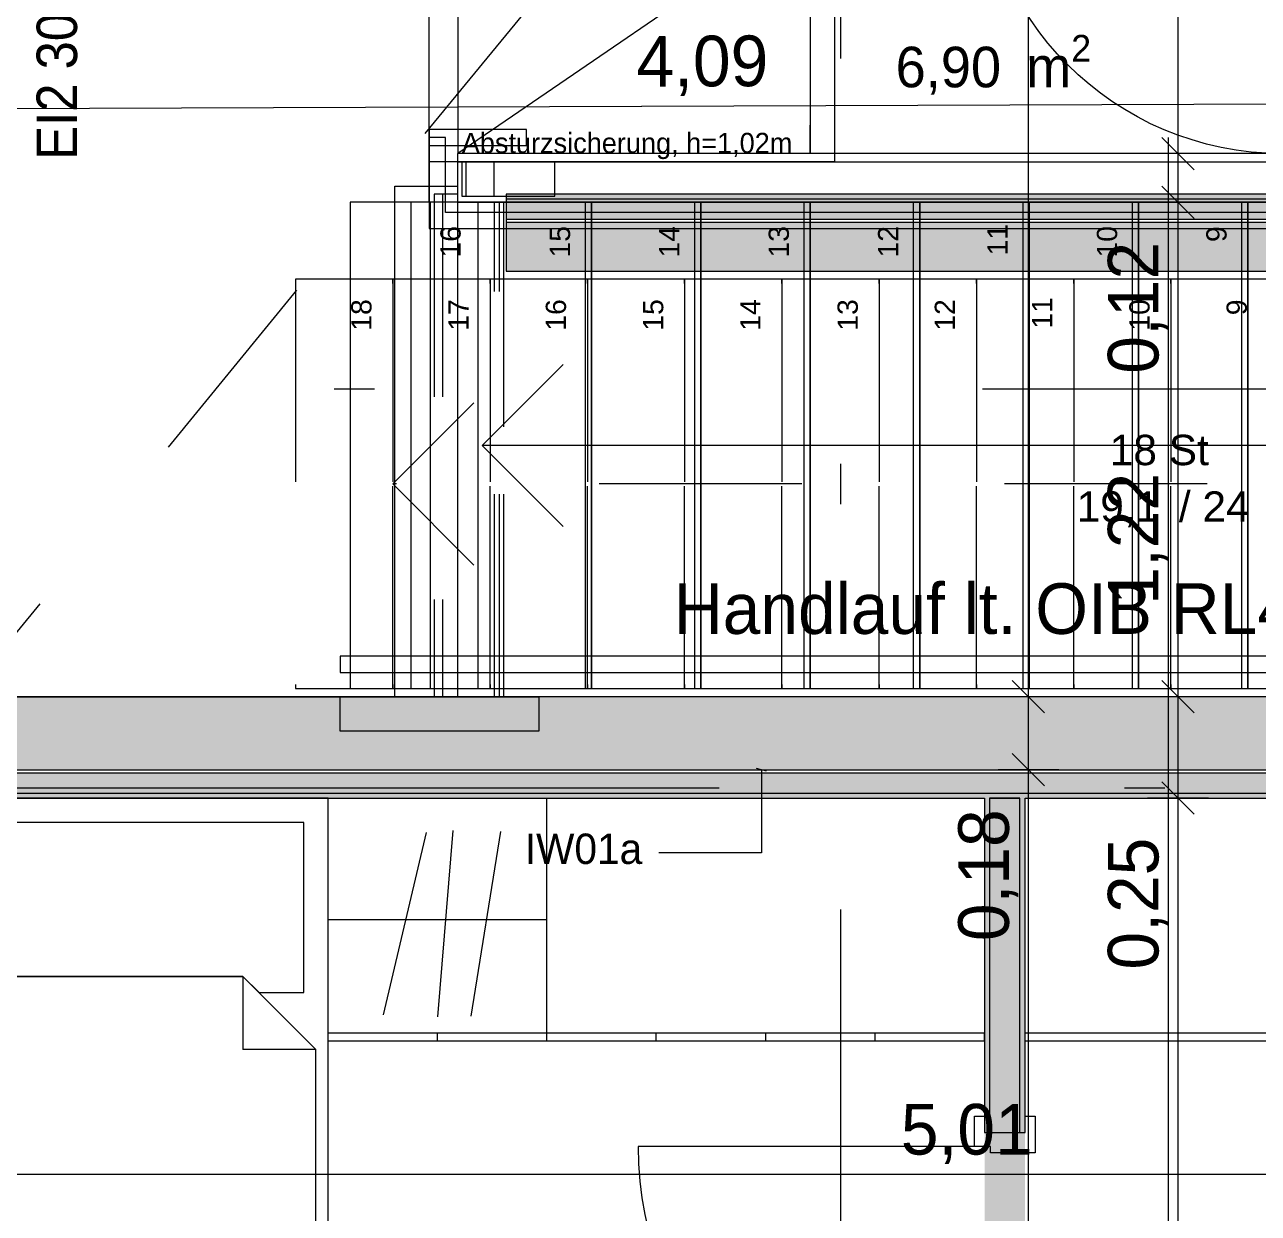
# Model space of a CAD drawing. Header units: metres. Extents: x -3 to 171, y -23 to 41.
# Drawn here: x 6.986 to 10.031, y -10.05 to -7.117 of the extents above; entities that cross this region are included whole.
import ezdxf

# ---------------------------------------------------------------- set-up
doc = ezdxf.new("R2010")
doc.units = ezdxf.units.M
doc.header["$MEASUREMENT"] = 0
doc.set_wipeout_variables(frame=1)
for name, pattern in [('Achse', [0.004, 0.002, -0.001, 0, -0.001]), ('Schnittlinie', [0.006, 0.003, -0.0015, 0, -0.0015]), ('Untersicht', [0.001, 0.0005, -0.0005]), ('Wipeout_Contour', [1, 0, -1])]:
    doc.linetypes.add(name, pattern=pattern)
for name, color, linetype in [('5._2.DG PP STG1_1_000 Achsraster', 7, 'Continuous'), ('5._2.DG PP STG1_1_120 Wand Innen tragend', 7, 'Continuous'), ('5._2.DG PP STG1_1_130 Wand Innen', 7, 'Continuous'), ('5._2.DG PP STG1_1_210 Decke', 7, 'Continuous'), ('5._2.DG PP STG1_1_220 Bodenaufbau', 7, 'Continuous'), ('5._2.DG PP STG1_1_230 Decke abgehaengt', 7, 'Continuous'), ('5._2.DG PP STG1_1_240 Unterdämmung', 7, 'Continuous'), ('5._2.DG PP STG1_1_410 Treppe', 7, 'Continuous'), ('5._2.DG PP STG1_1_420 Rampe', 7, 'Continuous'), ('5._2.DG PP STG1_1_450 Absturzsicherung', 7, 'Continuous'), ('5._2.DG PP STG1_1_510 Möblierung', 7, 'Continuous'), ('5._2.DG PP STG1_1_810 Raum', 7, 'Continuous'), ('5._2.DG PP STG1_1_815 Raumbegrenzung', 7, 'Continuous'), ('5._2.DG PP STG1_1_851 Marker Schnitt', 7, 'Continuous'), ('5._2.DG PP STG1_1_870 Dokumentation allgemein', 7, 'Continuous'), ('5._2.DG PP STG1_1_915 Allgemein Beschriftung.x', 7, 'Continuous'), ('5._2.DG PP STG1_1_945 Einreichplan Beschriftung', 7, 'Continuous'), ('5._2.DG PP STG1_1_950 Polierplan Bemaßung', 7, 'Continuous')]:
    doc.layers.add(name, color=color, linetype=linetype)
doc.styles.add('ERSTELLTER_STIL_1', font='arial.ttf')
doc.styles.add('ERSTELLTER_STIL_2', font='')
doc.styles.add('ERSTELLTER_STIL_5', font='', dxfattribs={"width": 0.936868})
doc.styles.get('ERSTELLTER_STIL_2').set_extended_font_data('Eurostile')
doc.styles.get('ERSTELLTER_STIL_5').set_extended_font_data('Eurostile')

msp = doc.modelspace()

# ---------------------------------------------------------------- hatches: boundary and pattern name
at = {"layer": '5._2.DG PP STG1_1_120 Wand Innen tragend', "linetype": 'Continuous', "lineweight": 13, "true_color": 0x3f7f02}
for points in [[(10.905, -7.605), (8.175, -7.605), (8.175, -7.725), (10.905, -7.725)], [(11.595, -8.775), (6.835, -8.775), (6.835, -8.955), (11.595, -8.955)]]:
    msp.add_hatch(color=76, dxfattribs=at).paths.add_polyline_path(points)
at = {"layer": '5._2.DG PP STG1_1_120 Wand Innen tragend', "linetype": 'Continuous', "lineweight": 13, "true_color": 0xffaa00}
msp.add_hatch(color=40, dxfattribs=at).paths.add_polyline_path([(11.7825, -8.9625), (6.835, -8.9625), (6.835, -9.0125), (11.7825, -9.0125)])
at = {"layer": '5._2.DG PP STG1_1_120 Wand Innen tragend', "linetype": 'Continuous', "lineweight": 13, "true_color": 0xfb02fe}
msp.add_hatch(color=6, dxfattribs=at).paths.add_polyline_path([(11.8325, -9.0125), (6.835, -9.0125), (6.835, -9.025), (11.8325, -9.025)])
at = {"layer": '5._2.DG PP STG1_1_130 Wand Innen', "linetype": 'Continuous', "lineweight": 13, "true_color": 0xfb02fe}
for points in [[(9.355, -9.025), (9.355, -9.85), (9.3675, -9.85), (9.3675, -9.025)], [(9.4425, -9.025), (9.4425, -9.85), (9.455, -9.85), (9.455, -9.025)]]:
    msp.add_hatch(color=6, dxfattribs=at).paths.add_polyline_path(points)
at = {"layer": '5._2.DG PP STG1_1_130 Wand Innen', "linetype": 'Continuous', "lineweight": 13, "true_color": 0xffaa00}
msp.add_hatch(color=40, dxfattribs=at).paths.add_polyline_path([(9.4425, -9.025), (9.3675, -9.025), (9.3675, -9.85), (9.4425, -9.85)])
at = {"layer": '5._2.DG PP STG1_1_130 Wand Innen', "linetype": 'Continuous', "lineweight": 0, "true_color": 0xffffff}
msp.add_hatch(color=7, dxfattribs=at).paths.add_polyline_path([(9.355, -9.85), (9.355, -10.74), (9.455, -10.74), (9.455, -9.85)])

# ---------------------------------------------------------------- linework, layer by layer
at = {"layer": '5._2.DG PP STG1_1_000 Achsraster', "color": 5, "linetype": 'Achse', "lineweight": 0, "ltscale": 1000}
msp.add_line((-1.5, -9), (21, -9), dxfattribs=at)
at = {"layer": '5._2.DG PP STG1_1_120 Wand Innen tragend', "color": 7, "linetype": 'Continuous', "lineweight": 13, "ltscale": 1000}
for p, q in [((10.8475, -7.5975), (8.175, -7.5975)), ((6.835, -8.9625), (11.775, -8.9625)), ((6.835, -9.0125), (11.7825, -9.0125))]:
    msp.add_line(p, q, dxfattribs=at)
at = {"layer": '5._2.DG PP STG1_1_120 Wand Innen tragend', "color": 7, "linetype": 'Continuous', "lineweight": 18, "ltscale": 1000}
for p, q in [((10.8975, -7.605), (8.175, -7.605)), ((6.835, -8.955), (11.595, -8.955))]:
    msp.add_line(p, q, dxfattribs=at)
at = {"layer": '5._2.DG PP STG1_1_120 Wand Innen tragend', "color": 7, "linetype": 'Continuous', "lineweight": 13, "ltscale": 1000, "flags": 128}
for points in [[(8.175, -7.5975), (8.175, -7.605)], [(6.835, -9.025), (9.355, -9.025)], [(9.3675, -9.025), (9.4425, -9.025)], [(9.455, -9.025), (11.845, -9.025)]]:
    msp.add_lwpolyline(points, dxfattribs=at)
at = {"layer": '5._2.DG PP STG1_1_120 Wand Innen tragend', "color": 7, "linetype": 'Continuous', "lineweight": 18, "ltscale": 1000, "flags": 128}
for points in [[(8.175, -7.605), (8.175, -7.725)], [(8.175, -7.725), (10.905, -7.725)], [(11.595, -8.775), (6.835, -8.775)]]:
    msp.add_lwpolyline(points, dxfattribs=at)
at = {"layer": '5._2.DG PP STG1_1_130 Wand Innen', "color": 7, "linetype": 'Continuous', "lineweight": 18, "ltscale": 1000}
for p, q in [((9.3675, -9.025), (9.3675, -9.85)), ((9.4425, -9.85), (9.4425, -9.025)), ((9.355, -9.85), (9.3675, -9.85)), ((9.355, -9.85), (9.3675, -9.85)), ((9.355, -9.85), (9.3675, -9.85)), ((9.3675, -9.85), (9.4425, -9.85)), ((9.3675, -9.85), (9.4425, -9.85)), ((9.3675, -9.85), (9.4425, -9.85)), ((9.4425, -9.85), (9.455, -9.85)), ((9.4425, -9.85), (9.455, -9.85)), ((9.4425, -9.85), (9.455, -9.85))]:
    msp.add_line(p, q, dxfattribs=at)
at = {"layer": '5._2.DG PP STG1_1_130 Wand Innen', "color": 7, "linetype": 'Continuous', "lineweight": 13, "ltscale": 1000}
for p, q in [((9.33, -9.885), (9.33, -9.81)), ((9.33, -9.81), (9.355, -9.81)), ((9.355, -9.81), (9.355, -9.85)), ((9.455, -9.85), (9.455, -9.81)), ((9.455, -9.81), (9.48, -9.81)), ((9.48, -9.81), (9.48, -9.9)), ((9.355, -9.85), (9.455, -9.85)), ((9.33, -9.885), (8.5, -9.885)), ((9.37, -9.885), (9.33, -9.885)), ((9.37, -9.9), (9.37, -9.885)), ((9.48, -9.9), (9.37, -9.9))]:
    msp.add_line(p, q, dxfattribs=at)
at = {"layer": '5._2.DG PP STG1_1_130 Wand Innen', "color": 8, "linetype": 'Untersicht', "lineweight": 13, "ltscale": 1000}
for p, q in [((9.355, -10.74), (9.355, -9.85)), ((9.455, -10.74), (9.455, -9.85))]:
    msp.add_line(p, q, dxfattribs=at)
at = {"layer": '5._2.DG PP STG1_1_130 Wand Innen', "color": 7, "linetype": 'Continuous', "lineweight": 18, "ltscale": 1000, "flags": 128}
for points in [[(9.355, -9.025), (9.355, -9.85)], [(9.4425, -9.025), (9.3675, -9.025)], [(9.455, -9.85), (9.455, -9.025)]]:
    msp.add_lwpolyline(points, dxfattribs=at)
at = {"layer": '5._2.DG PP STG1_1_130 Wand Innen', "color": 7, "linetype": 'Continuous', "lineweight": 13, "ltscale": 1000}
msp.add_arc((9.33, -9.885), 0.83, 180, 270, dxfattribs=at)
at = {"layer": '5._2.DG PP STG1_1_210 Decke', "color": 7, "linetype": 'Continuous', "lineweight": 13, "ltscale": 1000, "true_color": 0xf4f4f4, "flags": 128}
msp.add_lwpolyline([(12.0497, -8.775), (7.9, -8.775), (7.9, -7.515), (12.0497, -7.515)], close=True, dxfattribs=at)
at = {"layer": '5._2.DG PP STG1_1_220 Bodenaufbau', "color": 7, "linetype": 'Continuous', "lineweight": 13, "ltscale": 1000, "true_color": 0xf4f4f4, "flags": 128}
for points in [[(11.975, -8.775), (6.835, -8.775), (6.835, -6.225), (8.295, -6.225), (8.295, -5.925), (8.745, -5.925), (8.745, -3.865), (11.085, -3.865), (11.085, -6.225), (10.925, -6.225), (10.925, -7.535), (11.975, -7.535)], [(8.985, -7.555), (10.925, -7.555), (10.925, -6.065), (8.975, -6.065), (8.975, -6.225), (8.985, -6.225)], [(7.985, -6.225), (6.835, -6.225), (6.835, -8.775), (8.055, -8.775), (8.055, -7.555), (7.985, -7.555)]]:
    msp.add_lwpolyline(points, close=True, dxfattribs=at)
at = {"layer": '5._2.DG PP STG1_1_220 Bodenaufbau', "color": 7, "linetype": 'Continuous', "lineweight": 13, "ltscale": 1000, "flags": 128}
msp.add_lwpolyline([(7.985, -7.455), (7.985, -6.225)], dxfattribs=at)
at = {"layer": '5._2.DG PP STG1_1_230 Decke abgehaengt', "color": 8, "linetype": 'Untersicht', "lineweight": 13, "ltscale": 1000, "flags": 128}
msp.add_lwpolyline([(6.835, -8.775), (8.1691, -8.775), (8.1691, -7.535), (8.925, -7.535), (8.925, -6.225), (6.835, -6.225)], close=True, dxfattribs=at)
at = {"layer": '5._2.DG PP STG1_1_240 Unterdämmung', "color": 8, "linetype": 'Untersicht', "lineweight": 13, "ltscale": 1000, "flags": 128}
for points in [[(8.1581, -7.535), (8.1461, -7.535), (8.0174, -7.535), (7.9973, -7.535)], [(7.9973, -7.535), (7.9973, -8.775)], [(8.0174, -7.535), (8.0174, -8.775)], [(8.1461, -8.775), (8.1461, -7.535)], [(8.1581, -8.775), (8.1581, -7.535)], [(8.1582, -8.775), (8.1582, -7.535)], [(8.1691, -7.535), (8.1582, -7.535)], [(8.1691, -7.535), (10.3118, -7.535)], [(8.1691, -8.775), (8.1691, -7.535)], [(7.9973, -8.775), (8.0174, -8.775), (8.1461, -8.775), (8.1581, -8.775)], [(8.1582, -8.775), (8.1691, -8.775)], [(10.3118, -8.775), (8.1691, -8.775)]]:
    msp.add_lwpolyline(points, dxfattribs=at)
at = {"layer": '5._2.DG PP STG1_1_410 Treppe', "color": 7, "linetype": 'Continuous', "lineweight": 18, "ltscale": 1000}
for p, q in [((8.065, -7.375), (7.985, -7.375)), ((7.985, -7.375), (7.985, -7.415)), ((8.025, -7.395), (7.985, -7.395)), ((7.985, -7.395), (7.985, -7.62)), ((8.025, -7.58), (8.025, -7.395)), ((8.145, -7.375), (8.065, -7.375)), ((8.225, -7.375), (8.145, -7.375)), ((8.225, -7.415), (8.225, -7.375)), ((7.985, -7.415), (8.065, -7.415)), ((8.065, -7.415), (8.145, -7.415)), ((8.145, -7.415), (8.225, -7.415)), ((8.065, -7.58), (8.025, -7.58)), ((10.7349, -7.58), (8.065, -7.58)), ((7.985, -7.62), (8.065, -7.62)), ((8.065, -7.62), (10.758, -7.62)), ((7.765, -8.675), (7.765, -8.715)), ((8.065, -8.675), (7.765, -8.675)), ((10.6541, -8.675), (8.065, -8.675)), ((7.765, -8.715), (8.065, -8.715)), ((8.065, -8.715), (10.6772, -8.715)), ((8.105, -8.755), (8.115, -8.755)), ((8.115, -8.755), (8.385, -8.755)), ((8.385, -8.755), (8.655, -8.755)), ((8.655, -8.755), (8.925, -8.755)), ((8.925, -8.755), (9.195, -8.755)), ((9.195, -8.755), (9.465, -8.755)), ((9.465, -8.755), (9.735, -8.755)), ((9.735, -8.755), (10.005, -8.755)), ((10.005, -8.755), (10.275, -8.755))]:
    msp.add_line(p, q, dxfattribs=at)
at = {"layer": '5._2.DG PP STG1_1_410 Treppe', "color": 7, "linetype": 'Continuous', "lineweight": 13, "ltscale": 1000}
for p, q in [((7.79, -7.555), (7.79, -8.755)), ((7.94, -8.755), (7.94, -7.555)), ((7.9869, -7.555), (7.9869, -8.755)), ((8.315, -7.955), (8.115, -8.155)), ((8.385, -8.155), (8.115, -8.155)), ((8.115, -8.155), (8.315, -8.355)), ((10.6995, -8.155), (8.385, -8.155)), ((7.79, -8.755), (8.115, -8.755)), ((8.115, -8.755), (11.0459, -8.755))]:
    msp.add_line(p, q, dxfattribs=at)
at = {"layer": '5._2.DG PP STG1_1_410 Treppe', "color": 7, "linetype": 'Untersicht', "lineweight": 18, "ltscale": 1000}
for p, q in [((7.895, -7.745), (7.655, -7.745)), ((7.655, -7.745), (7.655, -8.755)), ((8.135, -7.745), (7.895, -7.745)), ((7.895, -7.745), (7.895, -8.755)), ((7.895, -8.755), (7.895, -7.745)), ((8.375, -7.745), (8.135, -7.745)), ((8.135, -7.745), (8.135, -8.755)), ((8.135, -8.755), (8.135, -7.745)), ((8.615, -7.745), (8.375, -7.745)), ((8.375, -7.745), (8.375, -8.755)), ((8.375, -8.755), (8.375, -7.745)), ((8.855, -7.745), (8.615, -7.745)), ((8.615, -7.745), (8.615, -8.755)), ((8.615, -8.755), (8.615, -7.745)), ((9.095, -7.745), (8.855, -7.745)), ((8.855, -7.745), (8.855, -8.755)), ((8.855, -8.755), (8.855, -7.745)), ((9.335, -7.745), (9.095, -7.745)), ((9.095, -7.745), (9.095, -8.755)), ((9.095, -8.755), (9.095, -7.745)), ((9.575, -7.745), (9.335, -7.745)), ((9.335, -7.745), (9.335, -8.755)), ((9.335, -8.755), (9.335, -7.745)), ((9.815, -7.745), (9.575, -7.745)), ((9.575, -7.745), (9.575, -8.755)), ((9.575, -8.755), (9.575, -7.745)), ((10.055, -7.745), (9.815, -7.745)), ((9.815, -7.745), (9.815, -8.755)), ((9.815, -8.755), (9.815, -7.745)), ((7.655, -8.755), (7.895, -8.755)), ((7.895, -8.755), (8.135, -8.755)), ((8.135, -8.755), (8.375, -8.755)), ((8.375, -8.755), (8.615, -8.755)), ((8.615, -8.755), (8.855, -8.755)), ((8.855, -8.755), (9.095, -8.755)), ((9.095, -8.755), (9.335, -8.755)), ((9.335, -8.755), (9.575, -8.755)), ((9.575, -8.755), (9.815, -8.755)), ((9.815, -8.755), (10.055, -8.755))]:
    msp.add_line(p, q, dxfattribs=at)
at = {"layer": '5._2.DG PP STG1_1_410 Treppe', "color": 7, "linetype": 'Untersicht', "lineweight": 13, "ltscale": 1000}
for p, q in [((8.095, -8.05), (7.895, -8.25)), ((10.9043, -8.25), (7.895, -8.25)), ((7.895, -8.25), (8.095, -8.45))]:
    msp.add_line(p, q, dxfattribs=at)
at = {"layer": '5._2.DG PP STG1_1_410 Treppe', "color": 255, "linetype": 'Continuous', "lineweight": 0, "ltscale": 1000, "flags": 128}
msp.add_lwpolyline([(8.065, -8.775), (8.255, -8.775), (8.255, -8.86), (7.765, -8.86), (7.765, -8.775)], close=True, dxfattribs=at)
at = {"layer": '5._2.DG PP STG1_1_510 Möblierung', "color": 8, "linetype": 'Continuous', "lineweight": 13, "ltscale": 1000, "true_color": 0x7e7f7f}
for p, q in [((7.735, -9.025), (6.835, -9.025)), ((7.735, -11.025), (7.735, -9.025)), ((8.275, -9.625), (8.275, -9.025)), ((7.8719, -9.5597), (7.9781, -9.1103)), ((8.006, -9.5651), (8.044, -9.1049)), ((8.0882, -9.5629), (8.1618, -9.1071)), ((8.275, -9.325), (7.735, -9.325)), ((7.525, -9.465), (7.525, -9.645)), ((9.355, -9.605), (7.735, -9.605)), ((8.005, -9.625), (8.005, -9.605)), ((8.275, -9.625), (8.275, -9.605)), ((8.545, -9.625), (8.545, -9.605)), ((8.815, -9.625), (8.815, -9.605)), ((9.085, -9.625), (9.085, -9.605)), ((9.355, -9.625), (9.355, -9.605)), ((11.845, -9.605), (9.455, -9.605)), ((7.705, -9.645), (7.525, -9.645))]:
    msp.add_line(p, q, dxfattribs=at)
at = {"layer": '5._2.DG PP STG1_1_510 Möblierung', "color": 8, "linetype": 'Continuous', "lineweight": 13, "ltscale": 1000, "true_color": 0x7e7f7f, "flags": 128}
for points in [[(9.355, -9.625), (7.735, -9.625), (7.735, -9.025), (9.355, -9.025)], [(11.845, -9.625), (9.455, -9.625), (9.455, -9.025), (11.845, -9.025)], [(7.525, -9.465), (7.565, -9.505), (7.675, -9.505), (7.675, -9.085), (6.895, -9.085), (6.895, -9.465)], [(6.865, -10.995), (7.705, -10.995), (7.705, -9.645), (7.525, -9.465), (6.865, -9.465)]]:
    msp.add_lwpolyline(points, close=True, dxfattribs=at)
at = {"layer": '5._2.DG PP STG1_1_851 Marker Schnitt', "color": 7, "linetype": 'Schnittlinie', "lineweight": 13, "ltscale": 1000}
msp.add_line((-2.85, -8.015), (14.6743, -8.015), dxfattribs=at)
at = {"layer": '5._2.DG PP STG1_1_915 Allgemein Beschriftung.x', "color": 7, "linetype": 'Continuous', "lineweight": 13, "ltscale": 1000}
for p, q in [((8.8171, -8.9583), (8.7921, -8.9517)), ((8.8046, -8.955), (8.8046, -9.1599)), ((8.8046, -9.1599), (8.5512, -9.1599))]:
    msp.add_line(p, q, dxfattribs=at)
at = {"layer": '5._2.DG PP STG1_1_950 Polierplan Bemaßung', "color": 76, "linetype": 'Continuous', "lineweight": 13, "ltscale": 1000, "true_color": 0x3f7f02}
for p, q in [((6.8342, -7.3238), (10.9248, -7.3088)), ((9.4233, -8.735), (9.5033, -8.815)), ((9.5383, -8.775), (9.3883, -8.775)), ((9.4633, -8.955), (9.4633, -8.775)), ((9.4233, -8.915), (9.5033, -8.995)), ((9.5383, -8.955), (9.3883, -8.955)), ((9.4633, -14.69), (9.4633, -8.955))]:
    msp.add_line(p, q, dxfattribs=at)
at = {"layer": '5._2.DG PP STG1_1_950 Polierplan Bemaßung', "color": 6, "linetype": 'Continuous', "lineweight": 13, "ltscale": 1000, "true_color": 0xfb02fe}
for p, q in [((9.7925, -8.735), (9.8725, -8.815)), ((9.9075, -8.775), (9.7575, -8.775)), ((9.8325, -9.025), (9.8325, -8.775)), ((9.7925, -8.985), (9.8725, -9.065)), ((9.9075, -9.025), (9.7575, -9.025)), ((9.8325, -11.155), (9.8325, -9.025)), ((6.835, -9.9528), (11.845, -9.9528))]:
    msp.add_line(p, q, dxfattribs=at)

# ---------------------------------------------------------------- texts
at = {"layer": '5._2.DG PP STG1_1_410 Treppe', "color": 7, "linetype": 'Continuous', "lineweight": 13, "char_height": 0.05, "attachment_point": 4, "rotation": 90, "style": 'ERSTELLTER_STIL_1'}
for s, insert in [('\\A1;{\\pql;\\fArial|b0|i0|c0|p0;\\W1.000000;16}', (8.0376, -7.6913)), ('\\A1;{\\pql;\\fArial|b0|i0|c0|p0;\\W1.000000;15}', (8.3076, -7.6913)), ('\\A1;{\\pql;\\fArial|b0|i0|c0|p0;\\W1.000000;14}', (8.5771, -7.6913)), ('\\A1;{\\pql;\\fArial|b0|i0|c0|p0;\\W1.000000;13}', (8.8476, -7.6913)), ('\\A1;{\\pql;\\fArial|b0|i0|c0|p0;\\W1.000000;12}', (9.1171, -7.6913)), ('\\A1;{\\pql;\\fArial|b0|i0|c0|p0;\\W1.000000;11}', (9.3871, -7.6862)), ('\\A1;{\\pql;\\fArial|b0|i0|c0|p0;\\W1.000000;10}', (9.6576, -7.6913)), ('\\A1;{\\pql;\\fArial|b0|i0|c0|p0;\\W1.000000;9}', (9.9276, -7.6531)), ('\\A1;{\\pql;\\fArial|b0|i0|c0|p0;\\W1.000000;11}', (9.4971, -7.8667)), ('\\A1;{\\pql;\\fArial|b0|i0|c0|p0;\\W1.000000;18}', (7.8176, -7.8718)), ('\\A1;{\\pql;\\fArial|b0|i0|c0|p0;\\W1.000000;17}', (8.0571, -7.8718)), ('\\A1;{\\pql;\\fArial|b0|i0|c0|p0;\\W1.000000;16}', (8.2976, -7.8718)), ('\\A1;{\\pql;\\fArial|b0|i0|c0|p0;\\W1.000000;15}', (8.5376, -7.8718)), ('\\A1;{\\pql;\\fArial|b0|i0|c0|p0;\\W1.000000;14}', (8.7771, -7.8718)), ('\\A1;{\\pql;\\fArial|b0|i0|c0|p0;\\W1.000000;13}', (9.0176, -7.8718)), ('\\A1;{\\pql;\\fArial|b0|i0|c0|p0;\\W1.000000;12}', (9.2571, -7.8718)), ('\\A1;{\\pql;\\fArial|b0|i0|c0|p0;\\W1.000000;10}', (9.7376, -7.8718)), ('\\A1;{\\pql;\\fArial|b0|i0|c0|p0;\\W1.000000;9}', (9.9776, -7.8336))]:
    msp.add_mtext(s, dxfattribs=dict(at, insert=insert))
at = {"layer": '5._2.DG PP STG1_1_410 Treppe', "color": 7, "linetype": 'Continuous', "lineweight": 13, "char_height": 0.075, "style": 'ERSTELLTER_STIL_1'}
for s, insert, attachment_point in [('\\A1;{\\pqc;\\pt0,0.05;\\fArial|b0|i0|c0|p0;\\W1.000000;18 St\\fArial|b0|i0|c0|p0;\\W1.000000;\\fArial|b0|i0|c0|p0;\\W1.000000;\\A1{\\H.66x;\\S^  ;}\\fArial|b0|i0|c0|p0;\\W1.000000;\\fArial|b0|i0|c0|p0;\\W1.000000;\\fArial|b0|i0|c0|p0;\\W1.000000;\\fArial|b0|i0|c0|p0;\\W1.000000;\\A1{\\H.66x;\\S^  ;}\\fArial|b0|i0|c0|p0;\\W1.000000;\\fArial|b0|i0|c0|p0;\\W1.000000;\\fArial|b0|i0|c0|p0;\\W1.000000;\\fArial|b0|i0|c0|p0;\\W1.000000;\\A1{\\H.66x;\\S^  ;}\\fArial|b0|i0|c0|p0;\\W1.000000;}', (9.815, -8.2255), 8), ('\\A1;{\\pqc;\\pt0,0.05;\\fArial|b0|i0|c0|p0;\\W1.000000;\\fArial|b0|i0|c0|p0;\\W1.000000;19,1\\fArial|b0|i0|c0|p0;\\W1.000000;\\A1{\\H.66x;\\S^  ;}\\fArial|b0|i0|c0|p0;\\W1.000000;\\fArial|b0|i0|c0|p0;\\W1.000000; / \\fArial|b0|i0|c0|p0;\\W1.000000;24\\fArial|b0|i0|c0|p0;\\W1.000000;\\A1{\\H.66x;\\S^  ;}\\fArial|b0|i0|c0|p0;\\W1.000000;\\fArial|b0|i0|c0|p0;\\W1.000000;\\fArial|b0|i0|c0|p0;\\W1.000000;\\fArial|b0|i0|c0|p0;\\W1.000000;\\A1{\\H.66x;\\S^  ;}\\fArial|b0|i0|c0|p0;\\W1.000000;}', (9.815, -8.2682), 2)]:
    msp.add_mtext(s, dxfattribs=dict(at, insert=insert, attachment_point=attachment_point))
at = {"layer": '5._2.DG PP STG1_1_810 Raum', "color": 7, "linetype": 'Continuous', "lineweight": 13, "insert": (9.1356, -7.142), "char_height": 0.1, "attachment_point": 1, "style": 'ERSTELLTER_STIL_2'}
msp.add_mtext('\\A1;{\\pql;\\pt0,0.05;\\fEurostile|b0|i0|c0|p0;\\W1.000000;6,90\\fEurostile|b0|i0|c0|p0;\\W1.000000;\\A1{\\H.66x;\\S^  ;}\\fEurostile|b0|i0|c0|p0;\\W1.000000; m\\fEurostile|b0|i0|c0|p0;\\W1.000000;\\A1{\\H.66x;\\S2^  ;}}', dxfattribs=at)
at = {"layer": '5._2.DG PP STG1_1_915 Allgemein Beschriftung.x', "color": 7, "linetype": 'Continuous', "lineweight": 13, "insert": (7.1173, -7.45), "char_height": 0.1, "width": 1.130625, "attachment_point": 7, "rotation": 90, "line_spacing_factor": 0.968182, "style": 'ERSTELLTER_STIL_5'}
msp.add_mtext('\\A1;{\\pql;\\fEurostile|b0|i0|c0|p0;\\W0.936868;Revisionsöffnungen EI2 30 - S200}', dxfattribs=at)
at = {"layer": '5._2.DG PP STG1_1_915 Allgemein Beschriftung.x', "color": 7, "linetype": 'Continuous', "lineweight": 13, "style": 'ERSTELLTER_STIL_2'}
for s, insert, char_height, attachment_point in [('\\A1;{\\pqc;\\fEurostile|b0|i0|c0|p0;\\W1.000000;H\\fEurostile|b0|i0|c0|p0;\\W1.000000;andlauf lt. OIB RL4}', (9.3547, -8.6217), 0.125, 8), ('\\A1;{\\pql;\\fEurostile|b0|i0|c0|p0;\\W1.000000;IW01a}', (8.2205, -9.1506), 0.075, 4)]:
    msp.add_mtext(s, dxfattribs=dict(at, insert=insert, char_height=char_height, attachment_point=attachment_point))
at = {"layer": '5._2.DG PP STG1_1_950 Polierplan Bemaßung', "color": 76, "linetype": 'Continuous', "lineweight": 13, "true_color": 0x3f7f02, "char_height": 0.125, "width": 0.382966, "attachment_point": 7, "style": 'ERSTELLTER_STIL_2'}
for s, insert, rotation in [('\\A1;{\\pql;\\fEurostile|b0|i0|c0|p0;\\W1.000000;4,09}', (8.4964, -7.2928), 0.2101), ('\\A1;{\\pql;\\fEurostile|b0|i0|c0|p0;\\W1.000000;0,18}', (9.4383, -9.378), 90)]:
    msp.add_mtext(s, dxfattribs=dict(at, insert=insert, rotation=rotation))
at = {"layer": '5._2.DG PP STG1_1_950 Polierplan Bemaßung', "color": 6, "linetype": 'Continuous', "lineweight": 13, "true_color": 0xfb02fe, "char_height": 0.125, "width": 0.382966, "attachment_point": 7, "rotation": 90, "style": 'ERSTELLTER_STIL_2'}
for s, insert in [('\\A1;{\\pql;\\fEurostile|b0|i0|c0|p0;\\W1.000000;0,12}', (9.8075, -7.978)), ('\\A1;{\\pql;\\fEurostile|b0|i0|c0|p0;\\W1.000000;1,22}', (9.8075, -8.548)), ('\\A1;{\\pql;\\fEurostile|b0|i0|c0|p0;\\W1.000000;0,25}', (9.8075, -9.448))]:
    msp.add_mtext(s, dxfattribs=dict(at, insert=insert))
at = {"layer": '5._2.DG PP STG1_1_950 Polierplan Bemaßung', "color": 6, "linetype": 'Continuous', "lineweight": 13, "true_color": 0xfb02fe, "insert": (9.1485, -9.9278), "char_height": 0.125, "width": 0.382966, "attachment_point": 7, "style": 'ERSTELLTER_STIL_2'}
msp.add_mtext('\\A1;{\\pql;\\fEurostile|b0|i0|c0|p0;\\W1.000000;5,01}', dxfattribs=at)

# ---------------------------------------------------------------- next in the draw order: wipeouts: each hides what was drawn before it
at = {"color": 254, "linetype": 'Wipeout_Contour', "lineweight": 0, "ltscale": 48.549234}
msp.add_wipeout([(10.925, -7.435), (8.055, -7.435), (8.055, -7.465), (10.925, -7.465)], dxfattribs=at).dxf.layer = '5._2.DG PP STG1_1_450 Absturzsicherung'
at = {"color": 254, "linetype": 'Wipeout_Contour', "lineweight": 0, "ltscale": 48.773235}
msp.add_wipeout([(8.055, -7.555), (10.925, -7.555), (10.925, -7.525), (8.055, -7.525)], dxfattribs=at).dxf.layer = '5._2.DG PP STG1_1_450 Absturzsicherung'

# ---------------------------------------------------------------- next in the draw order: hatches: boundary and pattern name
at = {"layer": '5._2.DG PP STG1_1_120 Wand Innen tragend', "linetype": 'Continuous', "lineweight": 13, "true_color": 0xffaa00}
msp.add_hatch(color=40, dxfattribs=at).paths.add_polyline_path([(10.8475, -7.5475), (8.175, -7.5475), (8.175, -7.5975), (10.8475, -7.5975)])

# ---------------------------------------------------------------- next in the draw order: linework, layer by layer
at = {"layer": '5._2.DG PP STG1_1_120 Wand Innen tragend', "color": 7, "linetype": 'Continuous', "lineweight": 13, "ltscale": 1000}
msp.add_line((10.835, -7.5475), (8.175, -7.5475), dxfattribs=at)
at = {"layer": '5._2.DG PP STG1_1_120 Wand Innen tragend', "color": 7, "linetype": 'Continuous', "lineweight": 13, "ltscale": 1000, "flags": 128}
msp.add_lwpolyline([(8.175, -7.5475), (8.175, -7.5975)], dxfattribs=at)
at = {"layer": '5._2.DG PP STG1_1_410 Treppe', "color": 7, "linetype": 'Continuous', "lineweight": 13, "ltscale": 1000}
for p, q in [((8.115, -7.555), (7.79, -7.555)), ((10.3531, -7.555), (8.115, -7.555)), ((8.37, -8.755), (8.37, -7.555)), ((8.64, -8.755), (8.64, -7.555)), ((8.91, -8.755), (8.91, -7.555)), ((9.18, -8.755), (9.18, -7.555)), ((9.45, -8.755), (9.45, -7.555)), ((9.72, -8.755), (9.72, -7.555)), ((9.99, -8.755), (9.99, -7.555))]:
    msp.add_line(p, q, dxfattribs=at)
at = {"layer": '5._2.DG PP STG1_1_410 Treppe', "color": 7, "linetype": 'Continuous', "lineweight": 18, "ltscale": 1000}
for p, q in [((8.115, -7.555), (8.105, -7.555)), ((8.105, -7.555), (8.105, -8.755)), ((8.385, -7.555), (8.115, -7.555)), ((8.655, -7.555), (8.385, -7.555)), ((8.385, -7.555), (8.385, -8.755)), ((8.385, -8.755), (8.385, -7.555)), ((8.925, -7.555), (8.655, -7.555)), ((8.655, -7.555), (8.655, -8.755)), ((8.655, -8.755), (8.655, -7.555)), ((9.195, -7.555), (8.925, -7.555)), ((8.925, -7.555), (8.925, -8.755)), ((8.925, -8.755), (8.925, -7.555)), ((9.465, -7.555), (9.195, -7.555)), ((9.195, -7.555), (9.195, -8.755)), ((9.195, -8.755), (9.195, -7.555)), ((9.735, -7.555), (9.465, -7.555)), ((9.465, -7.555), (9.465, -8.755)), ((9.465, -8.755), (9.465, -7.555)), ((10.005, -7.555), (9.735, -7.555)), ((9.735, -7.555), (9.735, -8.755)), ((9.735, -8.755), (9.735, -7.555)), ((10.275, -7.555), (10.005, -7.555)), ((10.005, -7.555), (10.005, -8.755)), ((10.005, -8.755), (10.005, -7.555))]:
    msp.add_line(p, q, dxfattribs=at)
at = {"layer": '5._2.DG PP STG1_1_420 Rampe', "color": 253, "linetype": 'Continuous', "lineweight": 13, "ltscale": 1000, "true_color": 0xb4b4b4, "flags": 128}
for points in [[(8.055, -6.225), (8.925, -6.84), (8.055, -7.435)], [(8.055, -6.225), (8.055, -7.435)], [(8.925, -6.225), (8.925, -7.435)]]:
    msp.add_lwpolyline(points, dxfattribs=at)
at = {"layer": '5._2.DG PP STG1_1_450 Absturzsicherung', "color": 7, "linetype": 'Continuous', "lineweight": 18, "ltscale": 1000, "flags": 128}
for points in [[(10.925, -7.435), (8.055, -7.435)], [(8.055, -7.555), (10.925, -7.555)]]:
    msp.add_lwpolyline(points, dxfattribs=at)
at = {"layer": '5._2.DG PP STG1_1_870 Dokumentation allgemein', "color": 190, "linetype": 'Continuous', "lineweight": 0, "ltscale": 1000, "true_color": 0x9900ff}
msp.add_circle((10.09, -6.685), 0.75, dxfattribs=at)
at = {"layer": '5._2.DG PP STG1_1_950 Polierplan Bemaßung', "color": 6, "linetype": 'Continuous', "lineweight": 13, "ltscale": 1000, "true_color": 0xfb02fe}
for p, q in [((9.8325, -7.435), (9.8325, -6.035)), ((9.9075, -7.435), (9.7575, -7.435)), ((9.9075, -7.555), (9.7575, -7.555)), ((9.8325, -8.775), (9.8325, -7.555))]:
    msp.add_line(p, q, dxfattribs=at)

# ---------------------------------------------------------------- next in the draw order: texts
at = {"layer": '5._2.DG PP STG1_1_945 Einreichplan Beschriftung', "color": 7, "linetype": 'Continuous', "lineweight": 13, "insert": (8.065, -7.4487), "char_height": 0.05, "attachment_point": 7, "style": 'ERSTELLTER_STIL_2'}
msp.add_mtext('\\A1;{\\pql;\\fEurostile|b0|i0|c0|p0;\\W1.000000;Absturzsicherung, h=1,02m}', dxfattribs=at)

# ---------------------------------------------------------------- next in the draw order: wipeouts: each hides what was drawn before it
at = {"color": 254, "linetype": 'Wipeout_Contour', "lineweight": 0, "ltscale": 48.598062}
msp.add_wipeout([(10.925, -7.465), (8.055, -7.465), (8.055, -7.475), (10.925, -7.475)], dxfattribs=at).dxf.layer = '5._2.DG PP STG1_1_450 Absturzsicherung'
at = {"color": 254, "linetype": 'Wipeout_Contour', "lineweight": 0, "ltscale": 48.722509}
msp.add_wipeout([(8.055, -7.525), (10.925, -7.525), (10.925, -7.515), (8.055, -7.515)], dxfattribs=at).dxf.layer = '5._2.DG PP STG1_1_450 Absturzsicherung'

# ---------------------------------------------------------------- next in the draw order: hatches: boundary and pattern name
at = {"layer": '5._2.DG PP STG1_1_120 Wand Innen tragend', "linetype": 'Continuous', "lineweight": 13, "true_color": 0xfb02fe}
msp.add_hatch(color=6, dxfattribs=at).paths.add_polyline_path([(10.835, -7.535), (8.175, -7.535), (8.175, -7.5475), (10.835, -7.5475)])

# ---------------------------------------------------------------- next in the draw order: linework, layer by layer
at = {"layer": '5._2.DG PP STG1_1_120 Wand Innen tragend', "color": 7, "linetype": 'Continuous', "lineweight": 13, "ltscale": 1000, "flags": 128}
for points in [[(10.835, -7.535), (8.175, -7.535)], [(8.175, -7.535), (8.175, -7.5475)]]:
    msp.add_lwpolyline(points, dxfattribs=at)
at = {"layer": '5._2.DG PP STG1_1_220 Bodenaufbau', "color": 7, "linetype": 'Continuous', "lineweight": 13, "ltscale": 1000, "flags": 128}
for points in [[(8.985, -6.225), (8.985, -7.455)], [(8.985, -7.455), (7.985, -7.455)]]:
    msp.add_lwpolyline(points, dxfattribs=at)

# ---------------------------------------------------------------- next in the draw order: wipeouts: each hides what was drawn before it
at = {"color": 254, "linetype": 'Wipeout_Contour', "lineweight": 0, "ltscale": 48.661447}
msp.add_wipeout([(8.055, -7.515), (10.925, -7.515), (10.925, -7.475), (8.055, -7.475)], dxfattribs=at).dxf.layer = '5._2.DG PP STG1_1_450 Absturzsicherung'

# ---------------------------------------------------------------- next in the draw order: linework, layer by layer
at = {"layer": '5._2.DG PP STG1_1_000 Achsraster', "color": 5, "linetype": 'Achse', "lineweight": 0, "ltscale": 1000}
msp.add_line((9, 3), (9, -22.5231), dxfattribs=at)
at = {"layer": '5._2.DG PP STG1_1_230 Decke abgehaengt', "color": 8, "linetype": 'Untersicht', "lineweight": 13, "ltscale": 1000}
msp.add_line((8.925, -6.225), (6.8681, -8.7353), dxfattribs=at)
at = {"layer": '5._2.DG PP STG1_1_410 Treppe', "color": 255, "linetype": 'Continuous', "lineweight": 0, "ltscale": 1000, "flags": 128}
for points in [[(8.065, -7.54), (8.145, -7.54), (8.145, -7.455), (8.065, -7.455)], [(8.105, -7.54), (8.295, -7.54), (8.295, -7.455), (8.075, -7.455), (8.075, -7.54)]]:
    msp.add_lwpolyline(points, close=True, dxfattribs=at)
at = {"layer": '5._2.DG PP STG1_1_450 Absturzsicherung', "color": 7, "linetype": 'Continuous', "lineweight": 18, "ltscale": 1000, "flags": 128}
for points in [[(8.055, -7.465), (8.055, -7.435)], [(8.055, -7.475), (8.055, -7.465)], [(8.055, -7.515), (8.055, -7.475)], [(8.055, -7.525), (8.055, -7.515)], [(8.055, -7.555), (8.055, -7.525)]]:
    msp.add_lwpolyline(points, dxfattribs=at)
at = {"layer": '5._2.DG PP STG1_1_815 Raumbegrenzung', "color": 8, "linetype": 'Continuous', "lineweight": 13, "ltscale": 1000, "flags": 128}
msp.add_lwpolyline([(8.055, -7.455), (10.925, -7.455), (10.925, -8.775), (8.055, -8.775)], close=True, dxfattribs=at)
at = {"layer": '5._2.DG PP STG1_1_851 Marker Schnitt', "color": 7, "linetype": 'Schnittlinie', "lineweight": 13, "ltscale": 1000}
msp.add_line((9.8079, 4.805), (9.8079, -11.7), dxfattribs=at)
at = {"layer": '5._2.DG PP STG1_1_950 Polierplan Bemaßung', "color": 76, "linetype": 'Continuous', "lineweight": 13, "ltscale": 1000, "true_color": 0x3f7f02}
msp.add_line((9.4633, -8.775), (9.4633, -4.225), dxfattribs=at)
at = {"layer": '5._2.DG PP STG1_1_950 Polierplan Bemaßung', "color": 6, "linetype": 'Continuous', "lineweight": 13, "ltscale": 1000, "true_color": 0xfb02fe}
for p, q in [((9.7925, -7.395), (9.8725, -7.475)), ((9.8325, -7.555), (9.8325, -7.435)), ((9.7925, -7.515), (9.8725, -7.595))]:
    msp.add_line(p, q, dxfattribs=at)

doc.saveas('drawing.dxf')
